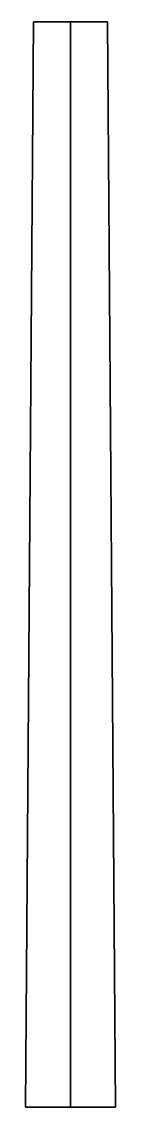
# Model space of a CAD drawing. Extents: x -0.23 to -0.09, y 0.67 to 2.45.
import ezdxf

# ---------------------------------------------------------------- set-up
doc = ezdxf.new("R2010")
doc.units = 0
doc.layers.add('GUN', color=1, linetype='CONTINUOUS')

msp = doc.modelspace()

# ---------------------------------------------------------------- linework, layer by layer
at = {"layer": 'GUN'}
for points in [[(-0.2206, 2.45, 0.035), (-0.2206, 2.45, -0.035), (-0.2336, 0.67, -0.0425), (-0.2336, 0.67, 0.0425)], [(-0.2206, 2.45, -0.035), (-0.16, 2.45, -0.07), (-0.16, 0.67, -0.085), (-0.2336, 0.67, -0.0425)], [(-0.16, 2.45, 0.07), (-0.2206, 2.45, 0.035), (-0.2336, 0.67, 0.0425), (-0.16, 0.67, 0.085)], [(-0.0994, 2.45, 0.035), (-0.2206, 2.45, -0.035), (-0.2206, 2.45, 0.035), (-0.16, 2.45, 0.07)], [(-0.0994, 2.45, -0.035), (-0.16, 2.45, -0.07), (-0.2206, 2.45, -0.035), (-0.0994, 2.45, 0.035)], [(-0.16, 2.45, -0.07), (-0.0994, 2.45, -0.035), (-0.0864, 0.67, -0.0425), (-0.16, 0.67, -0.085)], [(-0.0994, 2.45, 0.035), (-0.16, 2.45, 0.07), (-0.16, 0.67, 0.085), (-0.0864, 0.67, 0.0425)], [(-0.0994, 2.45, -0.035), (-0.0994, 2.45, 0.035), (-0.0864, 0.67, 0.0425), (-0.0864, 0.67, -0.0425)]]:
    msp.add_3dface(points, dxfattribs=at)

doc.saveas('drawing.dxf')
